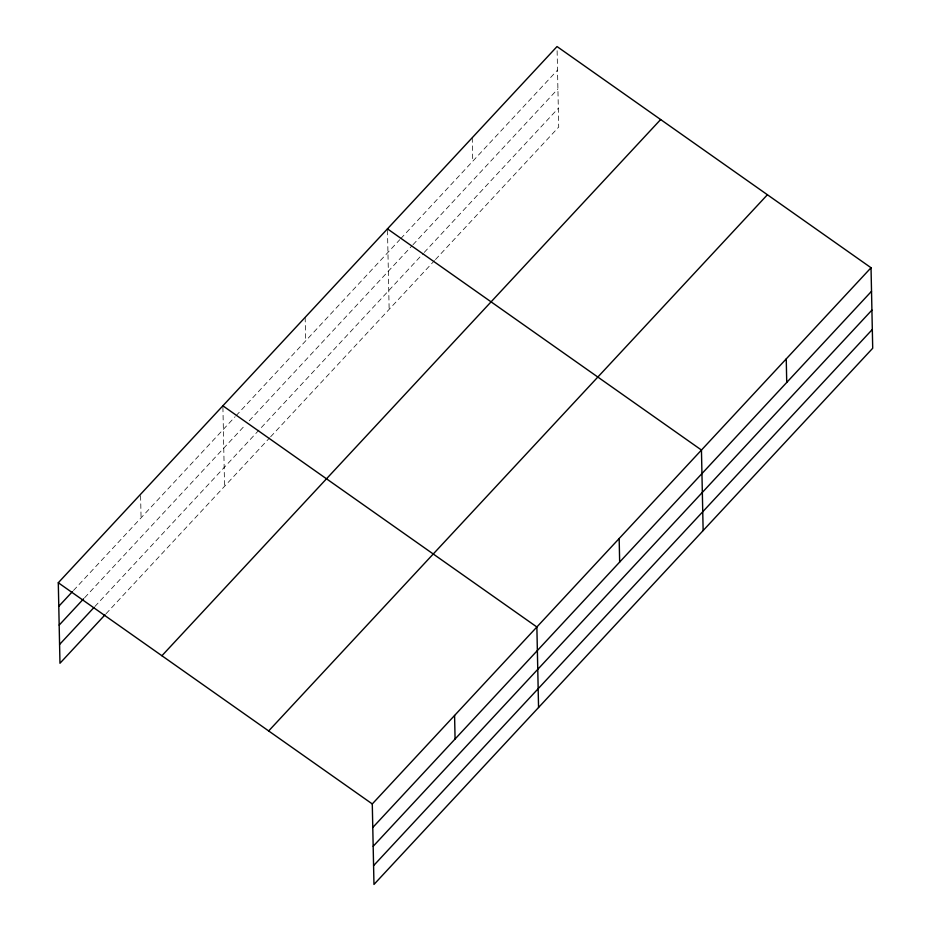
<?xml version="1.0" encoding="UTF-8"?>
<svg xmlns="http://www.w3.org/2000/svg" width="931" height="931" viewBox="0 0 931 931"><rect width="100%" height="100%" fill="white"/><g stroke="black" fill="none" stroke-linecap="round" stroke-linejoin="round"><path stroke-width="0.7" stroke-dasharray="4.66 3.49" d="M73.479 590.498L235.124 416.716M236.102 415.657L399.783 239.686M400.761 238.627L557.518 70.104M84.651 597.714L245.307 424.978M249.229 420.765L412.002 245.772M412.992 244.713L557.913 88.899M94.846 606.547L423.256 253.476M424.233 252.417L558.321 108.264M106.018 613.762L269.618 437.861M270.607 436.814L434.486 260.61M435.475 259.551L558.716 127.058L557.052 47.935M472.238 137.707L472.739 161.261M387.482 230.248L389.146 309.371M305.159 317.331L305.659 340.886M222.905 407.184L224.557 486.319M140.604 495.664L141.07 517.822"/><path stroke-width="1.4" d="M105.04 614.809L59.968 663.256L58.292 582.748L557.029 46.55L871.032 267.744L872.708 348.252L373.971 884.45L372.284 803.942L871.032 267.744M58.781 606.302L72.49 591.557M59.177 625.097L83.662 598.761M59.584 644.461L93.868 607.606M161.913 655.738L660.649 119.54M268.663 730.94L767.412 194.742M372.784 827.484L871.521 291.287M373.18 846.291L871.916 310.093M373.575 865.655L872.324 329.458M387.459 228.851L701.45 450.045L703.138 530.565M222.87 405.8L536.873 626.994L538.56 707.502M58.292 582.748L372.284 803.942M786.241 358.889L786.73 382.443M619.162 538.514L619.662 562.068M454.584 715.462L455.073 739.016"/></g></svg>
